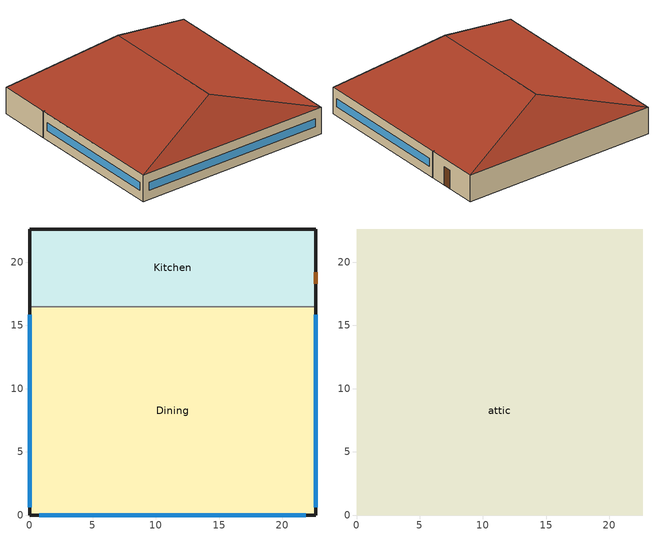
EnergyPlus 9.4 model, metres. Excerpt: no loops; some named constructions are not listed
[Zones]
Dining
 floor ground (ext_slab_6in): 22.61,16.44 22.61,0 0,0 0,16.44 z0
 wall outside (nonres_ext_wall): 0,16.44 0,0 22.61,0 22.61,16.44 z0:3.05
 wall to Kitchen (int_wall): 22.61,16.44 0,16.44 z0:3.05
 window (Window_U_0.43_SHGC_0.26): 22.61,0.6 22.61,15.84 / 0,15.84 0,0.6 z1.07:1.98
 window (Window_U_0.40_SHGC_0.38): 0.75,0 21.86,0 z1.07:1.98
Kitchen
 floor ground (ext_slab_6in): 22.61,22.61 22.61,16.44 0,16.44 0,22.61 z0
 wall outside (nonres_ext_wall): 22.61,16.44 22.61,22.61 0,22.61 0,16.44 z0:3.05
 door (Swinging Door_con): 22.61,18.29 22.61,19.21 z0:2.13
attic
 floor to Dining (nonres_roof_floor): 0,0 0,16.44 22.61,16.44 22.61,0 z3.05
 floor to Kitchen (nonres_roof_floor): 22.61,22.61 22.61,16.44 0,16.44 0,22.61 z3.05
 roof outside (AtticRoofDeck): 22.61,0,3.05 22.61,22.61,3.05 11.3,18.84,6.82 11.3,3.77,6.82; 22.61,22.61,3.05 0,22.61,3.05 11.3,18.84,6.82; 0,0,3.05 22.61,0,3.05 11.3,3.77,6.82; 0,22.61,3.05 0,0,3.05 11.3,3.77,6.82 11.3,18.84,6.82
[Construction]
nonres_roof: Nonres_Roof_Insulation, G01 16mm gypsum board
[Material]
G01 16mm gypsum board: Conductivity=0.16; Density=800; Roughness=MediumSmooth; Specific heat=1090; Thickness=0.0159
[Material:NoMass]
Nonres_Roof_Insulation: Roughness=MediumSmooth; Solar absorptance=0.7; Thermal absorptance=0.9; Thermal resistance=8.09878; Visible absorptance=0.7
[Curve:Quadratic]
Name | Maximum value of x | Minimum value of x | Coefficient1 constant | Coefficient2 x | Coefficient3 x 2
RACK1_RackCOPfTCurve | 35 | 10 | 1.7603 | -0.0377 | 0.0004
RACK1_RackCondFanCurve2 | 35 | 0 | 0 | 0.0286 | 0
RACK2_RackCOPfTCurve | 50 | 0 | 1 | 0 | 0
[Schedule:Compact]
BLDG_SWH_SCH: Through: 12/31, For: Weekdays SummerDesignDay, Until: 01:00, 0.2, Until: 06:00, 0, Until: 07:00, 0.15, Until: 08:00, 0.6, Until: 09:00, 0.55, Until: 10:00, 0.45, Until: 11:00, 0.4, Until: 12:00, 0.45, Until: 13:00, 0.4, Until: 14:00, 0.35, Until: 17:00, 0.3, Until: 18:00, 0.4, Until: 19:00, 0.55, Until: 20:00, 0.6, Until: 21:00, 0.5, Until: 22:00, 0.55, Until: 23:00, 0.45, Until: 24:00, 0.25, For: Saturday WinterDesignDay, Until: 01:00, 0.2, Until: 06:00, 0, Until: 09:00, 0.15, Until: 10:00, 0.5, Until: 11:00, 0.45, Until: 13:00, 0.5, Until: 14:00, 0.45, Until: 16:00, 0.4, Until: 17:00, 0.35, Until: 18:00, 0.4, Until: 20:00, 0.55, Until: 21:00, 0.5, Until: 22:00, 0.55, Until: 23:00, 0.4, Until: 24:00, 0.3, For: Sunday Holidays AllOtherDays, Until: 01:00, 0.25, Until: 06:00, 0, Until: 10:00, 0.15, Until: 12:00, 0.5, Until: 14:00, 0.4, Until: 17:00, 0.3, Until: 18:00, 0.4, Until: 20:00, 0.5, Until: 21:00, 0.4, Until: 22:00, 0.5, Until: 23:00, 0.4, Until: 24:00, 0.2
Booster Water Inlet Temp Schedule: THROUGH: 12/31, FOR: AllDays, UNTIL: 24:00, 60
Booster Water Setpoint Temp Schedule: THROUGH: 12/31, FOR: AllDays, UNTIL: 24:00, 82.22
CLGSETP_KITCHEN_SCH_NO_OPTIMUM: Through: 12/31, For: SummerDesignDay, Until: 01:00, 26, Until: 05:00, 30, Until: 06:00, 28, Until: 24:00, 26, For: Weekdays, Until: 01:00, 26, Until: 04:00, 30, Until: 05:00, 26, Until: 06:00, 26, Until: 24:00, 26, For: Saturday, Until: 01:00, 26, Until: 04:00, 30, Until: 05:00, 26, Until: 06:00, 26, Until: 24:00, 26, For: WinterDesignDay, Until: 24:00, 30, For: Sunday Holidays AllOtherDays, Until: 01:00, 26, Until: 04:00, 30, Until: 05:00, 26, Until: 06:00, 26, Until: 24:00, 26
CLGSETP_SCH_NO_OPTIMUM: Through: 12/31, For: SummerDesignDay, Until: 05:00, 30, Until: 06:00, 26, Until: 24:00, 24, For: Weekdays, Until: 04:00, 30, Until: 05:00, 24, Until: 06:00, 24, Until: 24:00, 24, For: Saturday, Until: 04:00, 30, Until: 05:00, 24, Until: 06:00, 24, Until: 24:00, 24, For: WinterDesignDay, Until: 24:00, 30, For: Sunday Holidays AllOtherDays, Until: 04:00, 30, Until: 05:00, 24, Until: 06:00, 24, Until: 24:00, 24
Dual Zone Control Type Sched: Through: 12/31, For: AllDays, Until: 24:00, 4
HTGSETP_KITCHEN_SCH_NO_OPTIMUM: Through: 12/31, For: Weekdays, Until: 01:00, 19, Until: 04:00, 15.6, Until: 05:00, 19, Until: 06:00, 19, Until: 24:00, 19, For: SummerDesignDay, Until: 24:00, 15.6, For: WinterDesignDay, Until: 24:00, 19, For: Saturday, Until: 01:00, 19, Until: 04:00, 15.6, Until: 05:00, 19, Until: 06:00, 19, Until: 24:00, 19, For: Sunday Holidays AllOtherDays, Until: 01:00, 19, Until: 04:00, 15.6, Until: 05:00, 19, Until: 06:00, 19, Until: 24:00, 19
HTGSETP_SCH_NO_OPTIMUM: Through: 12/31, For: Weekdays, Until: 04:00, 15.6, Until: 05:00, 21, Until: 06:00, 21, Until: 24:00, 21, For: SummerDesignDay, Until: 24:00, 15.6, For: WinterDesignDay, Until: 24:00, 21, For: Saturday, Until: 04:00, 15.6, Until: 05:00, 21, Until: 06:00, 21, Until: 24:00, 21, For: Sunday Holidays AllOtherDays, Until: 04:00, 15.6, Until: 05:00, 21, Until: 06:00, 21, Until: 24:00, 21
Kitchen Water Equipment Hot Supply Temp Sched: Through: 12/31, For: AllDays, Until: 24:00, 55
Kitchen Water Equipment Latent fract sched: Through: 12/31, For: AllDays, Until: 24:00, 0.05
Kitchen Water Equipment Sensible fract sched: Through: 12/31, For: AllDays, Until: 24:00, 0.2
Kitchen Water Equipment Temp Sched; SWHSys1 Water Heater Setpoint Temperature Schedule Name; SWHSys1-Loop-Temp-Schedule: Through: 12/31, For: AllDays, Until: 24:00, 60
